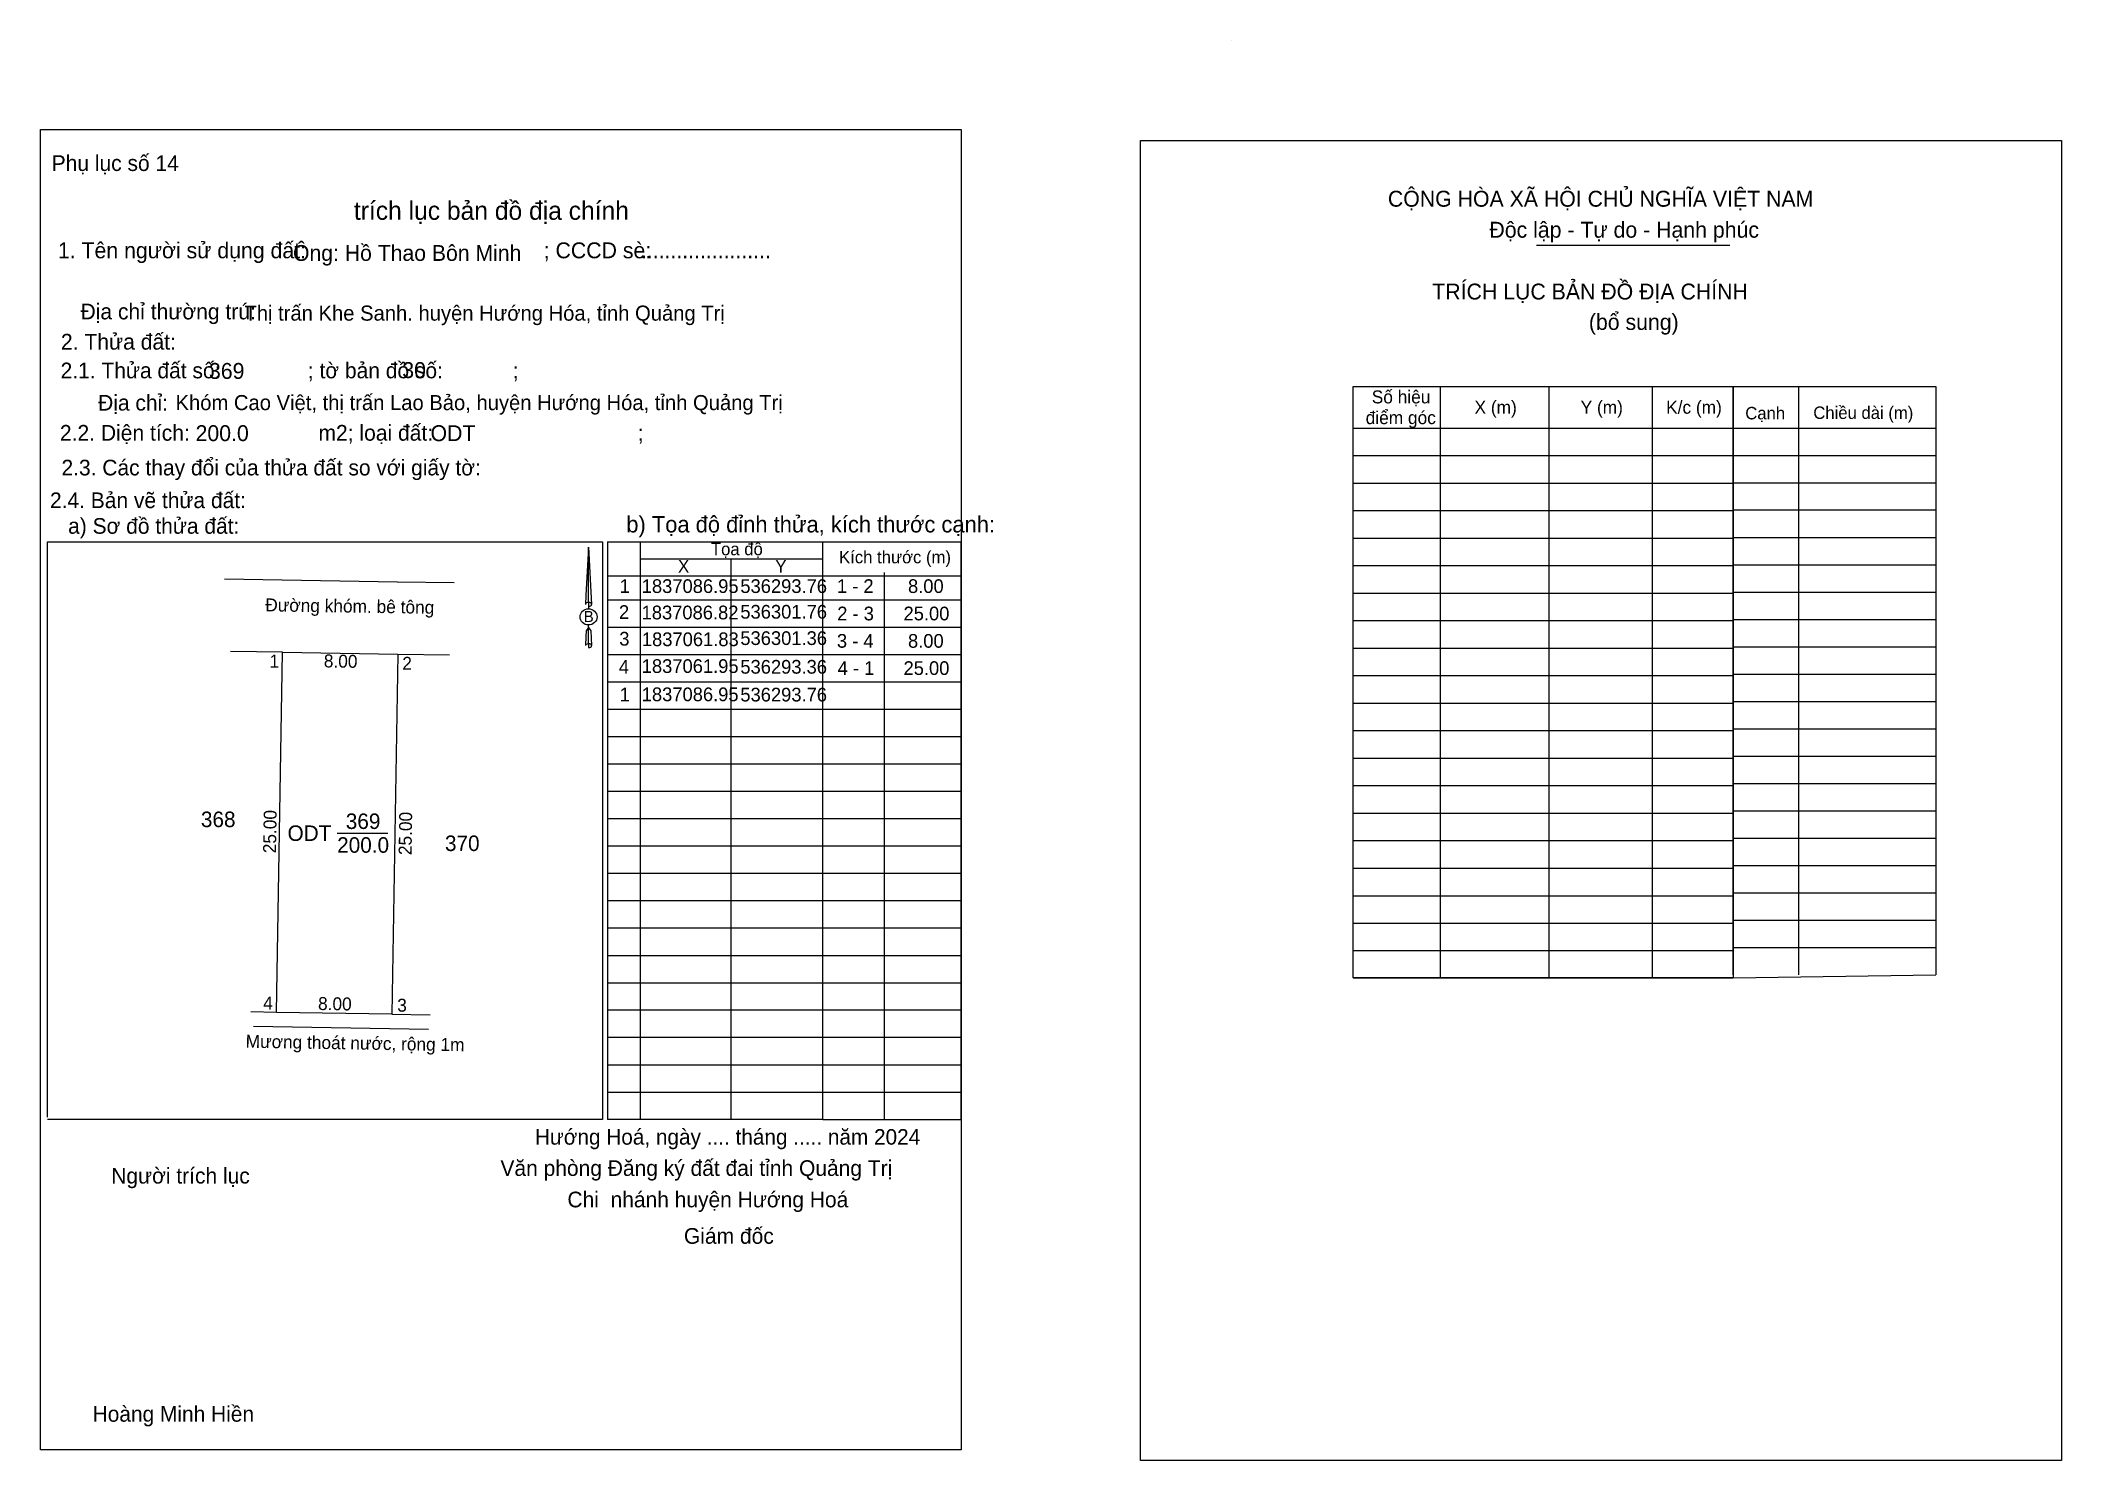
# Model space of a CAD drawing. Extents: x 536277 to 536417, y 1837031 to 1837129.
import ezdxf

# ---------------------------------------------------------------- set-up
doc = ezdxf.new("R2010")
doc.units = 0
for name, color, linetype in [('Level 1', 7, 'Continuous'), ('Level 10', 7, 'Continuous'), ('Level 13', 7, 'Continuous'), ('Level 17', 7, 'Continuous'), ('Level 27', 7, 'Continuous'), ('Level 3', 7, 'Continuous'), ('Level 36', 7, 'Continuous'), ('Level 40', 7, 'Continuous'), ('Level 42', 7, 'Continuous'), ('Level 49', 7, 'Continuous'), ('Level 52', 7, 'Continuous'), ('Level 53', 7, 'Continuous'), ('Level 6', 7, 'Continuous'), ('Level 63', 7, 'Continuous'), ('Level 9', 7, 'Continuous')]:
    doc.layers.add(name, color=color, linetype=linetype)

msp = doc.modelspace()

# ---------------------------------------------------------------- linework, layer by layer
at = {"layer": 'Level 1'}
for p, q in [((536359.57, 1837129.41), (536359.57, 1837129.41)), ((536380.75, 1837115.21), (536394.18, 1837115.21)), ((536398.94, 1837105.38), (536398.94, 1837064.55)), ((536394.39, 1837102.51), (536408.47, 1837102.51)), ((536394.39, 1837100.61), (536408.47, 1837100.61)), ((536394.39, 1837098.71), (536408.47, 1837098.71)), ((536394.39, 1837096.82), (536408.47, 1837096.82)), ((536394.39, 1837094.92), (536408.47, 1837094.92)), ((536318.57, 1837093.42), (536331.26, 1837093.42)), ((536331.26, 1837054.52), (536331.26, 1837094.6)), ((536331.26, 1837094.6), (536340.83, 1837094.6)), ((536340.83, 1837094.6), (536340.83, 1837054.52)), ((536316.36, 1837092.25), (536340.83, 1837092.25)), ((536335.51, 1837092.48), (536335.51, 1837054.52)), ((536394.39, 1837093.02), (536408.47, 1837093.02)), ((536316.31, 1837090.59), (536340.83, 1837090.59)), ((536394.39, 1837091.12), (536408.47, 1837091.12)), ((536394.39, 1837089.22), (536408.47, 1837089.22)), ((536316.31, 1837088.69), (536340.83, 1837088.69)), ((536316.31, 1837086.79), (536340.83, 1837086.79)), ((536394.39, 1837087.33), (536408.47, 1837087.33)), ((536394.39, 1837085.43), (536408.47, 1837085.43)), ((536316.31, 1837084.89), (536340.83, 1837084.89)), ((536394.39, 1837083.53), (536408.47, 1837083.53)), ((536316.31, 1837082.99), (536340.83, 1837082.99)), ((536316.31, 1837081.1), (536340.83, 1837081.1)), ((536394.39, 1837081.63), (536408.47, 1837081.63)), ((536394.39, 1837079.73), (536408.47, 1837079.73)), ((536316.31, 1837079.2), (536340.83, 1837079.2)), ((536316.31, 1837077.3), (536340.83, 1837077.3)), ((536394.39, 1837077.84), (536408.47, 1837077.84)), ((536316.31, 1837075.4), (536340.83, 1837075.4)), ((536394.39, 1837075.94), (536408.47, 1837075.94)), ((536394.39, 1837074.04), (536408.47, 1837074.04)), ((536316.31, 1837073.5), (536340.83, 1837073.5)), ((536316.31, 1837071.61), (536340.83, 1837071.61)), ((536394.39, 1837072.14), (536408.47, 1837072.14)), ((536316.31, 1837069.71), (536340.83, 1837069.71)), ((536394.39, 1837070.24), (536408.47, 1837070.24)), ((536394.39, 1837068.35), (536408.47, 1837068.35)), ((536316.31, 1837067.81), (536340.83, 1837067.81)), ((536316.31, 1837065.91), (536340.83, 1837065.91)), ((536394.39, 1837066.45), (536408.47, 1837066.45)), ((536316.31, 1837064.01), (536340.83, 1837064.01)), ((536394.39, 1837064.34), (536408.47, 1837064.55)), ((536316.31, 1837062.12), (536340.83, 1837062.12)), ((536316.31, 1837060.22), (536340.83, 1837060.22)), ((536316.31, 1837058.32), (536340.83, 1837058.32)), ((536316.31, 1837056.42), (536340.83, 1837056.42)), ((536331.26, 1837054.52), (536340.83, 1837054.52))]:
    msp.add_line(p, q, dxfattribs=at)
msp.add_lwpolyline([(536394.39, 1837064.55), (536394.39, 1837105.38), (536408.47, 1837105.38), (536408.47, 1837064.55)], dxfattribs=at)
at = {"layer": 'Level 10'}
msp.add_line((536291.75, 1837060.99), (536303.89, 1837060.79), dxfattribs=at)
msp.add_lwpolyline([(536293.36, 1837061.95), (536293.76, 1837086.95), (536301.76, 1837086.82), (536301.36, 1837061.83)], close=True, dxfattribs=at)
at = {"layer": 'Level 13'}
for points in [[(536276.98, 1837123.22), (536340.86, 1837123.22), (536340.86, 1837031.6), (536276.98, 1837031.6)], [(536353.3, 1837122.46), (536417.18, 1837122.46), (536417.18, 1837030.84), (536353.3, 1837030.84)]]:
    msp.add_lwpolyline(points, close=True, dxfattribs=at)
at = {"layer": 'Level 17'}
for p, q in [((536293.74, 1837091.95), (536289.74, 1837092.02)), ((536301.74, 1837091.82), (536293.74, 1837091.95)), ((536305.67, 1837091.76), (536301.73, 1837091.82))]:
    msp.add_line(p, q, dxfattribs=at)
at = {"layer": 'Level 27'}
for p, q in [((536293.76, 1837086.95), (536290.17, 1837087.01)), ((536301.76, 1837086.82), (536305.35, 1837086.77)), ((536293.36, 1837061.95), (536291.57, 1837061.98)), ((536301.36, 1837061.83), (536304.01, 1837061.78))]:
    msp.add_line(p, q, dxfattribs=at)
at = {"layer": 'Level 3'}
for p, q in [((536359.57, 1837129.41), (536359.57, 1837129.41)), ((536277.47, 1837094.6), (536315.96, 1837094.6)), ((536277.47, 1837054.67), (536277.47, 1837094.6)), ((536315.96, 1837094.6), (536315.96, 1837054.52)), ((536316.31, 1837094.6), (536316.31, 1837054.52)), ((536316.31, 1837094.6), (536331.26, 1837094.6)), ((536318.57, 1837094.6), (536318.57, 1837054.52)), ((536324.86, 1837093.42), (536324.86, 1837054.52)), ((536315.96, 1837054.52), (536277.47, 1837054.52)), ((536331.26, 1837054.52), (536316.31, 1837054.52))]:
    msp.add_line(p, q, dxfattribs=at)
at = {"layer": 'Level 40'}
for p, q in [((536315, 1837094.24), (536314.82, 1837090.89)), ((536315, 1837094.24), (536315.2, 1837090.27)), ((536315, 1837094.24), (536315.2, 1837090.27)), ((536315, 1837090.4), (536315, 1837094.24)), ((536315, 1837094.24), (536315.2, 1837090.27)), ((536314.82, 1837090.89), (536314.78, 1837090.27)), ((536315, 1837090.4), (536315, 1837090.26)), ((536315, 1837090.26), (536315, 1837090.14)), ((536315, 1837090.14), (536315, 1837089.99)), ((536315, 1837090.14), (536315, 1837089.99)), ((536315, 1837090.14), (536315, 1837089.99)), ((536315.2, 1837090.27), (536315.2, 1837090.27)), ((536314.82, 1837088.03), (536314.78, 1837087.41)), ((536314.83, 1837088.43), (536314.82, 1837088.03)), ((536315, 1837088.66), (536314.83, 1837088.43)), ((536315, 1837088.66), (536315, 1837088.84)), ((536315, 1837088.66), (536315, 1837088.84)), ((536315, 1837088.66), (536315, 1837088.84)), ((536315, 1837088.66), (536315.16, 1837088.43)), ((536315, 1837088.66), (536315.16, 1837088.43)), ((536315, 1837088.66), (536315.16, 1837088.43)), ((536315, 1837087.54), (536315, 1837088.66)), ((536315.16, 1837088.43), (536315.2, 1837087.41)), ((536315.16, 1837088.43), (536315.2, 1837087.41)), ((536315.16, 1837088.43), (536315.2, 1837087.41)), ((536315, 1837087.54), (536315, 1837087.38)), ((536315, 1837087.38), (536315, 1837087.27)), ((536315.2, 1837087.41), (536315.2, 1837087.41))]:
    msp.add_line(p, q, dxfattribs=at)
msp.add_ellipse((536315, 1837089.4), major_axis=(0.59, 0), ratio=0.952727, dxfattribs=at)
for centre, start_param, end_param in [((536315, 1837090.27), 1.570796, 3.074452), ((536315, 1837090.27), 0.067141, 1.570796), ((536315, 1837090.27), 4.712389, 6.283185), ((536315, 1837087.4), 2.491069, 3.074278), ((536315, 1837087.4), 1.570796, 2.491069), ((536315, 1837087.4), 0.067141, 1.570796), ((536315, 1837087.4), 4.712389, 6.283185)]:
    msp.add_ellipse(centre, major_axis=(0.216, 0), ratio=0.614131, start_param=start_param, end_param=end_param, dxfattribs=at)
at = {"layer": 'Level 53'}
for p, q in [((536276.98, 1837123.22), (536276.98, 1837123.22)), ((536340.86, 1837031.6), (536340.86, 1837031.6))]:
    msp.add_line(p, q, dxfattribs=at)
at = {"layer": 'Level 63'}
for p, q in [((536374.07, 1837105.38), (536374.07, 1837064.34)), ((536381.61, 1837105.38), (536381.61, 1837064.34)), ((536388.79, 1837105.38), (536388.79, 1837064.34)), ((536368.04, 1837102.51), (536394.39, 1837102.51)), ((536368.04, 1837100.6), (536394.39, 1837100.6)), ((536368.04, 1837098.69), (536394.39, 1837098.69)), ((536368.04, 1837096.78), (536394.39, 1837096.78)), ((536368.04, 1837094.87), (536394.39, 1837094.87)), ((536368.04, 1837092.96), (536394.39, 1837092.96)), ((536368.04, 1837091.05), (536394.39, 1837091.05)), ((536368.04, 1837089.14), (536394.39, 1837089.14)), ((536368.04, 1837087.24), (536394.39, 1837087.24)), ((536368.04, 1837085.33), (536394.39, 1837085.33)), ((536368.04, 1837083.42), (536394.39, 1837083.42)), ((536368.04, 1837081.51), (536394.39, 1837081.51)), ((536368.04, 1837079.6), (536394.39, 1837079.6)), ((536368.04, 1837077.69), (536394.39, 1837077.69)), ((536368.04, 1837075.78), (536394.39, 1837075.78)), ((536368.04, 1837073.87), (536394.39, 1837073.87)), ((536368.04, 1837071.96), (536394.39, 1837071.96)), ((536368.04, 1837070.05), (536394.39, 1837070.05)), ((536368.04, 1837068.14), (536394.39, 1837068.14)), ((536368.04, 1837066.24), (536394.39, 1837066.24)), ((536368.04, 1837064.34), (536394.39, 1837064.34))]:
    msp.add_line(p, q, dxfattribs=at)
msp.add_lwpolyline([(536368.04, 1837105.38), (536394.39, 1837105.38), (536394.39, 1837064.34), (536368.04, 1837064.34)], close=True, dxfattribs=at)
at = {"layer": 'Level 9'}
msp.add_line((536297.56, 1837074.39), (536301.08, 1837074.39), dxfattribs=at)

# ---------------------------------------------------------------- texts
at = {"layer": 'Level 1'}
for s, height, p in [('Phụ lục số 14', 1.0882, (536277.76, 1837120.35)), ('CỘNG HÒA XÃ HỘI CHỦ NGHĨA VIỆT NAM', 1.1034, (536370.45, 1837117.87)), ('Độc lập - Tự do - Hạnh phúc', 1.1034, (536377.49, 1837115.72)), ('1. Tên người sử dụng đất:', 1.1031, (536278.19, 1837114.29)), ('Ông: Hồ Thao Bôn Minh', 1.0983, (536294.5, 1837114.11)), ('; CCCD sè:', 1.103, (536311.89, 1837114.29)), ('......................', 1.1031, (536318.63, 1837114.29)), ('TRÍCH LỤC BẢN ĐỒ ĐỊA CHÍNH', 1.1034, (536373.53, 1837111.43)), ('Địa chỉ thường trú:', 1.092, (536279.76, 1837110.05)), ('(bổ sung)', 1.103, (536384.39, 1837109.32)), ('2. Thửa đất:', 1.0944, (536278.4, 1837107.95)), ('2.1. Thửa đất số:               ; tờ bản đồ số:            ;', 1.0882, (536278.38, 1837105.96)), ('Địa chỉ:', 1.088, (536280.98, 1837103.72)), ('Cạnh', 0.864, (536395.24, 1837103.11)), ('Chiều dài (m)', 0.8643, (536399.96, 1837103.14)), ('2.2. Diện tích:                      m2; loại đất:                                   ;', 1.092, (536278.33, 1837101.63)), ('2.3. Các thay đổi của thửa đất so với giấy tờ:', 1.0882, (536278.44, 1837099.22)), ('2.4. Bản vẽ thửa đất: ', 1.0882, (536277.64, 1837096.95)), ('a) Sơ đồ thửa đất: ', 1.0882, (536278.9, 1837095.17)), ('X', 0.864, (536321.21, 1837092.48)), ('Tọa độ ', 0.864, (536323.49, 1837093.68)), ('Y', 0.864, (536327.96, 1837092.48)), ('Kích thước (m)', 0.8643, (536332.38, 1837093.12)), ('Hướng Hoá, ngày .... tháng ..... năm 2024', 1.077, (536311.28, 1837052.77)), ('Văn phòng Đăng ký đất đai tỉnh Quảng Trị', 1.0882, (536308.89, 1837050.6)), ('Người trích lục', 1.0882, (536281.89, 1837050.07)), (' Chi  nhánh huyện Hướng Hoá', 1.0882, (536313.13, 1837048.42)), (' Giám đốc', 1.09, (536321.21, 1837045.89)), ('Hoàng Minh Hiền', 1.0837, (536280.6, 1837033.54))]:
    msp.add_text(s, height=height, dxfattribs=at).set_placement(p)
at = {"layer": 'Level 10'}
msp.add_text('b) Tọa độ đỉnh thửa, kích thước cạnh:', height=1.136, dxfattribs=at).set_placement((536317.62, 1837095.26))
at = {"layer": 'Level 13'}
for s, p in [('369', (536298.16, 1837074.68)), ('ODT', (536294.12, 1837073.85)), ('200.0', (536297.56, 1837073.03))]:
    msp.add_text(s, height=1.077, dxfattribs=at).set_placement(p)
msp.add_text('Mương thoát nước, rộng 1m', height=0.8971, rotation=359.069, dxfattribs=at).set_placement((536291.21, 1837059.5))
at = {"layer": 'Level 36'}
for s, p in [('368', (536288.11, 1837074.81)), ('370', (536305.04, 1837073.15))]:
    msp.add_text(s, height=1.077, dxfattribs=at).set_placement(p)
at = {"layer": 'Level 40'}
msp.add_text('B', height=0.772, dxfattribs=at).set_placement((536314.67, 1837089.04))
at = {"layer": 'Level 42'}
msp.add_text(' trích lục bản đồ địa chính', height=1.2767, dxfattribs=at).set_placement((536298.25, 1837116.96))
at = {"layer": 'Level 49'}
for s, height, rotation, p in [('Đường khóm. bê tông', 0.8971, 359.1406, (536292.57, 1837089.79)), ('8.00', 0.897, 359.069, (536296.63, 1837085.9)), ('25.00', 0.897, 89.083, (536293.32, 1837072.99)), ('25.00', 0.897, 89.083, (536302.72, 1837072.86)), ('8.00', 0.897, 359.0966, (536296.23, 1837062.12))]:
    msp.add_text(s, height=height, rotation=rotation, dxfattribs=at).set_placement(p)
at = {"layer": 'Level 52'}
for s, p in [('1', (536317.16, 1837091.06)), ('1837086.95', (536318.69, 1837091.06)), ('536293.76', (536325.53, 1837091.06)), ('1 - 2', (536332.23, 1837091.06)), ('8.00', (536337.16, 1837091.06)), ('2', (536317.11, 1837089.26)), ('1837086.82', (536318.68, 1837089.23)), ('536301.76', (536325.53, 1837089.28)), ('2 - 3', (536332.25, 1837089.16)), ('25.00', (536336.85, 1837089.16)), ('3', (536317.13, 1837087.41)), ('1837061.83', (536318.7, 1837087.37)), ('536301.36', (536325.53, 1837087.45)), ('3 - 4', (536332.23, 1837087.26)), ('8.00', (536337.16, 1837087.26)), ('4', (536317.1, 1837085.46)), ('1837061.95', (536318.69, 1837085.51)), ('536293.36', (536325.53, 1837085.46)), ('4 - 1', (536332.28, 1837085.37)), ('25.00', (536336.85, 1837085.37)), ('1', (536317.16, 1837083.54)), ('1837086.95', (536318.69, 1837083.55)), ('536293.76', (536325.53, 1837083.53))]:
    msp.add_text(s, height=0.951, dxfattribs=at).set_placement(p)
at = {"layer": 'Level 6'}
for s, height, p in [('Thị trấn Khe Sanh. huyện Hướng Hóa, tỉnh Quảng Trị', 1.0479, (536291.13, 1837109.96)), ('369', 1.103, (536288.67, 1837105.92)), ('30', 1.103, (536302.08, 1837105.98)), ('Khóm Cao Việt, thị trấn Lao Bảo, huyện Hướng Hóa, tỉnh Quảng Trị', 1.0479, (536286.35, 1837103.75)), ('200.0', 1.103, (536287.74, 1837101.6)), ('ODT', 1.103, (536304.04, 1837101.6)), ('.', 0.891, (536303.11, 1837099.25))]:
    msp.add_text(s, height=height, dxfattribs=at).set_placement(p)
at = {"layer": 'Level 63'}
for s, p in [('Số hiệu', (536369.33, 1837104.22)), ('điểm góc', (536368.91, 1837102.78)), ('X (m)', (536376.46, 1837103.5)), ('Y (m)', (536383.82, 1837103.5)), ('K/c (m)', (536389.75, 1837103.5))]:
    msp.add_text(s, height=0.897, dxfattribs=at).set_placement(p)
at = {"layer": 'Level 9'}
for s, p in [('1', (536292.87, 1837085.88)), ('2', (536302.08, 1837085.73)), ('4', (536292.43, 1837062.15)), ('3', (536301.73, 1837062))]:
    msp.add_text(s, height=0.897, dxfattribs=at).set_placement(p)

doc.saveas('drawing.dxf')
